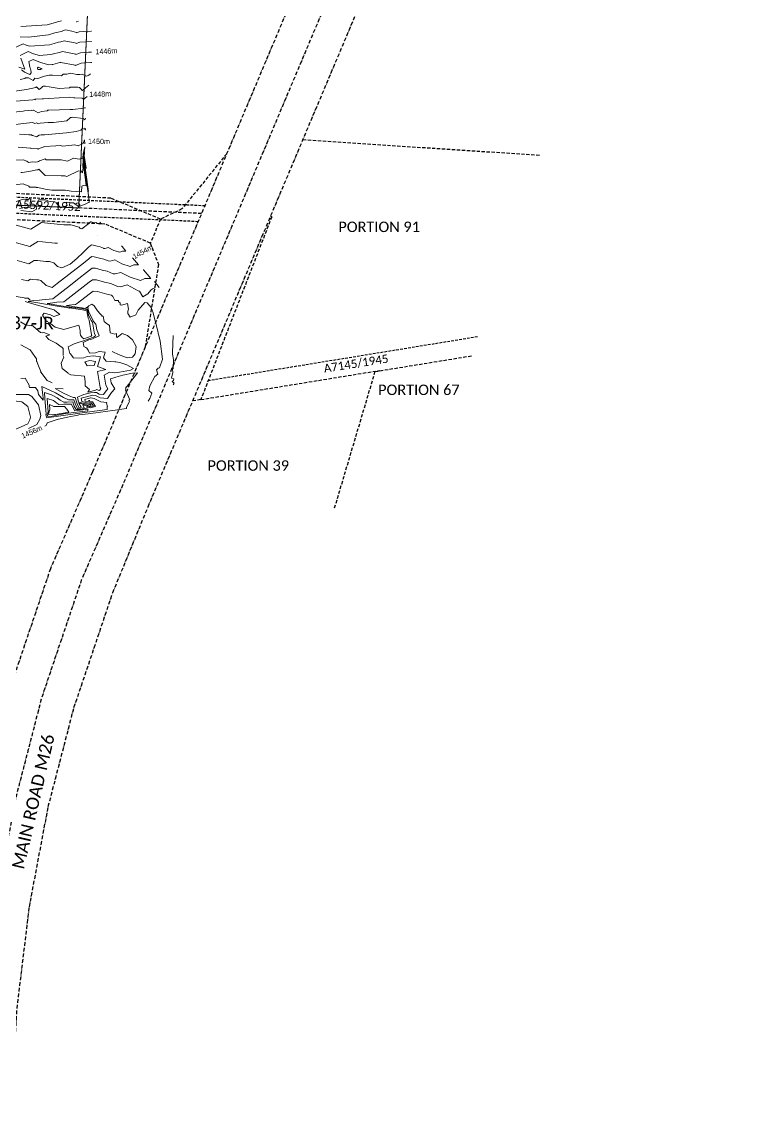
# Model space of a CAD drawing. Header units: metres. Extents: x 5688 to 19740, y -52 to 3406.
# Drawn here: x 8461 to 9155, y 399 to 1435 of the extents above; entities that cross this region are included whole.
import ezdxf
from ezdxf.enums import TextEntityAlignment as Align

# ---------------------------------------------------------------- set-up
doc = ezdxf.new("R2010")
doc.units = ezdxf.units.M
for name, pattern in [('ACAD_ISO10W100', [18, 12, -3, 0, -3]), ('DASHED', [19.05, 12.7, -6.35]), ('HIDDEN', [9.525, 6.35, -3.175])]:
    doc.linetypes.add(name, pattern=pattern)
for name, color, linetype in [('CENTRELINES', 7, 'Continuous'), ('Contours', 7, 'Continuous'), ('DORPNAAM', 7, 'Continuous'), ('ERFNOMMER', 7, 'Continuous'), ('LINES', 7, 'Continuous'), ('PWV_RESERVES', 7, 'Continuous'), ('SERV', 7, 'Continuous'), ('SITE', 7, 'Continuous'), ('STRAATNAME', 7, 'Continuous')]:
    doc.layers.add(name, color=color, linetype=linetype)
doc.styles.add('CALIBRII', font='calibri.ttf')
doc.styles.add('MM-STANDARD', font='', dxfattribs={"height": 1})
doc.styles.add('Text_Style_1', font='calibri.ttf')
doc.styles.get('MM-STANDARD').set_extended_font_data('MM-STANDARD')

# ---------------------------------------------------------------- blocks, each defined once
blk = doc.blocks.new('CONTOURS-CG')
at = {"layer": 'Contours', "color": 253, "lineweight": 9, "true_color": 0xa1a3a5}
for points, elevation in [([(32330.8, 253.3), (32329.2, 252.7), (32329, 253.2)], 1444.5), ([(32314.4, 253.6), (32310.7, 252.7), (32308.6, 252.2), (32300.7, 250), (32275.6, 248.2)], 1444.5), ([(32343.2, 233.9), (32343, 233.9), (32338.1, 233.6), (32332.1, 233.2), (32328.5, 231.9), (32328.4, 232.2), (32325.5, 233), (32316.9, 234.7), (32313.8, 233.7), (32311.7, 233.2), (32307.4, 232.1), (32303.1, 230.9), (32284.2, 229.5), (32280.8, 230.5), (32277.7, 231.7), (32269, 227.5)], 1445.5), ([(32343.4, 213.7), (32343.4, 213.7), (32342.7, 213.7), (32333.4, 213.2), (32327.8, 211.1), (32327.8, 211.1), (32327.5, 211.2), (32313.9, 214), (32313.2, 213.8), (32312.8, 213.7), (32306.2, 212), (32305.5, 211.8), (32302.5, 211.6), (32294.5, 213.8), (32287.4, 216.8), (32283.1, 214.7), (32284.3, 209.3), (32284.4, 208.7), (32284.9, 207.5), (32285.2, 206.7), (32285.3, 203.9), (32284.2, 202.3), (32279.2, 204.5), (32277.1, 206.2), (32276.3, 206.7)], 1446.5), ([(32340.7, 192.2), (32337.4, 189.6), (32334.5, 187.1), (32334, 187.4), (32333.2, 188.3), (32331.8, 190), (32331.8, 190), (32330.2, 190.2), (32322.7, 190.3), (32322.4, 190), (32322.1, 189.7), (32322.1, 189.7), (32312.4, 189.1), (32302.8, 190.5), (32299.2, 191.2), (32297.5, 191.3), (32297.2, 191.3), (32296.8, 191.2), (32296.2, 191), (32295.7, 190), (32293.2, 188), (32291.6, 189.5), (32290.6, 190.4), (32290, 190), (32280.9, 187.9), (32261, 185.1)], 1447.5), ([(32337.5, 170.5), (32337.4, 170.4), (32337.3, 170.3), (32337.2, 170.4), (32336.5, 170.4), (32335.9, 170.1), (32325.2, 168.9), (32322.7, 168.8), (32302.5, 168.3), (32301.5, 168.2), (32300.8, 167.5), (32295.3, 167), (32292.1, 165.8), (32287.7, 168.1), (32287.7, 168.1), (32287.6, 168), (32287.4, 168.1), (32286, 168), (32286.1, 168.3), (32279.2, 167.5), (32277.9, 167.2), (32277.8, 167.2), (32256.4, 165)], 1448.5), ([(32337.5, 149.2), (32337.3, 151.1), (32336.5, 150), (32334.5, 150.8), (32332.9, 148.9), (32328.4, 147.7), (32319.2, 146.4), (32298.2, 144.7), (32295, 144.5), (32293.4, 144.4), (32293, 144.2), (32290.5, 142.7), (32287.1, 143.9), (32286.5, 144), (32285.8, 144.5), (32283.2, 144.5), (32274.4, 145.1)], 1449.5), ([(32343.2, 243.9), (32342.9, 243.9), (32335.8, 243.5), (32331.5, 243.3), (32328.8, 242.3), (32328.7, 242.7), (32324.5, 243.8), (32318.4, 245.1), (32314.1, 243.6), (32311.2, 242.9), (32308, 242.1), (32301.9, 240.4), (32282.8, 238.1), (32275, 238.5)], 1445), ([(32343.3, 223.8), (32343.2, 223.8), (32340.4, 223.6), (32332.7, 223.2), (32328.1, 221.5), (32328.1, 221.7), (32326.5, 222.1), (32315.4, 224.4), (32313.5, 223.7), (32312.3, 223.4), (32306.8, 222.1), (32304.3, 221.4), (32293.3, 220.6), (32287.6, 222.1), (32282.6, 224.3), (32274.9, 220.5)], 1446), ([(32275.4, 218), (32278.5, 210.1), (32279.5, 207.5), (32273.6, 209.4)], 1446), ([(32336.7, 133.2), (32335.2, 126.6), (32335, 122), (32331.4, 121.3), (32326.1, 122.1), (32326.1, 122.1), (32320.2, 119.3), (32320.2, 119.3), (32314.1, 120.8), (32301.8, 120.7), (32299.8, 120.7), (32299, 121.5), (32293.4, 119.6), (32292.6, 119.1), (32291.4, 118.7), (32289.2, 118.3), (32286.5, 118.7), (32286.5, 118.7), (32284.9, 118.4), (32282.8, 118.1), (32281.2, 119.5), (32277.7, 120.5), (32261.6, 120)], 1450.5), ([(32342.3, 203.1), (32342.3, 203.1), (32340.6, 201.7), (32338.5, 200.9), (32334.3, 202.8), (32332, 202.5), (32330.1, 202.5), (32329.2, 202.3), (32323.2, 203.5), (32323.2, 203.5), (32319.7, 202.6), (32316, 202.7), (32314.6, 201.2), (32314.6, 201.2), (32305.8, 201.7), (32302.6, 201.7), (32298.2, 200.9), (32291.9, 198.5), (32291.9, 198.5), (32288.9, 198.8), (32287.5, 196.7), (32282.8, 199.2), (32280, 199.1), (32279.4, 198.6), (32274.9, 197.6)], 1447), ([(32336.6, 130.8), (32335.6, 126.6), (32335.3, 117), (32335.5, 115.1), (32337.5, 101.5), (32338.2, 95.7), (32335.1, 96), (32334.1, 95.4), (32333.6, 89.9), (32331.6, 90.7), (32329.1, 90.3), (32323.7, 90.7), (32317.9, 91.6), (32317.9, 91.6), (32305.2, 91.7), (32298.9, 92.6), (32291.9, 94.3), (32291.8, 94.3), (32290.1, 94.3), (32290.1, 94.4), (32285.1, 94.4), (32284.1, 94.5), (32283.8, 94.5), (32283.1, 95.5), (32277.7, 97.8), (32263.8, 96.1)], 1451.5), ([(32339.1, 181.4), (32337.4, 180), (32335.9, 178.7), (32334.2, 179.6), (32327.3, 180.1), (32326.3, 180), (32322.1, 180.5), (32302.5, 179.5), (32297.1, 179.1), (32296.1, 179.1), (32289.6, 178.8), (32288.9, 178.2), (32288.6, 178.6), (32286.9, 178.2), (32266.6, 176.4)], 1448), ([(32263.9, 60.1), (32285.1, 54.4), (32295.4, 60.5), (32301.1, 60), (32316.6, 58.5), (32316.7, 58.5), (32323.5, 58.5), (32323.5, 58.5), (32331.3, 56.1), (32332.4, 55), (32333.8, 54.6), (32340.5, 59.6), (32341.6, 60.7), (32341.8, 60.9), (32342.3, 61.2), (32342.9, 61.2), (32344, 60.9), (32344.9, 60.7), (32345.9, 60.3), (32346.3, 60.2), (32347.3, 60.5), (32348.8, 59.7), (32350.6, 59.1), (32351.4, 59.5), (32352.4, 59.5), (32351.1, 61)], 1452.5), ([(32337.6, 160.5), (32337.6, 160.5), (32336.8, 158.8), (32335.1, 160.1), (32324.8, 161.4), (32324.2, 161.3), (32323.1, 161.3), (32319.5, 158), (32306.8, 156.3), (32301.7, 156.4), (32294.1, 155.7), (32292.6, 155.1), (32290.5, 156.2), (32290.5, 156.2), (32289, 155.3), (32286.6, 156.4), (32280.9, 155.9), (32267.6, 154.2)], 1449), ([(32272.1, 24.2), (32283.1, 21.2), (32288.4, 24.4), (32291.4, 24.2), (32299.4, 23.3), (32302.9, 23.3), (32307, 22.1), (32310.6, 18.6), (32314.9, 17.2), (32322.8, 20.7), (32329.2, 26.2), (32335.3, 31.9), (32340.7, 37.3), (32341.5, 37.9), (32343.1, 39.1), (32344.9, 39), (32348.6, 38), (32351.6, 37.3), (32354.8, 36), (32354.8, 35.9), (32356.1, 35.8), (32357.2, 36.1), (32359.3, 36.7), (32359.3, 36.7), (32364.5, 33.9), (32370.4, 32.1), (32372.8, 33.2), (32376.2, 33.2), (32372.7, 37.5), (32372, 38.2)], 1453.5), ([(32336.8, 136.1), (32336.4, 139.9), (32335.2, 136.2), (32330.3, 133.9), (32327.2, 135.1), (32315.9, 133.7), (32313.2, 134.3), (32308.9, 134.1), (32298.6, 133.5), (32292.4, 131.1), (32292.1, 130.9), (32291.7, 131.1), (32285.2, 131.6), (32285.2, 131.6), (32285, 131.8), (32272.9, 132.8)], 1450), ([(32336.7, 132), (32335.4, 126.6), (32334.9, 114.4), (32335.3, 111.7), (32334.8, 111.7), (32334.5, 108.2), (32333.5, 109.7), (32330.8, 110.1), (32319.5, 104.8), (32319.5, 104.8), (32317.7, 105.2), (32314.1, 105.2), (32298.8, 105.6), (32292.9, 111.6), (32292.9, 111.6), (32291.8, 111.1), (32291.4, 111.1), (32291, 111.1), (32283.1, 109.4), (32276.7, 108.5), (32275.7, 108.6)], 1451), ([(32336.6, 129.6), (32335.9, 126.6), (32335.6, 119.6), (32336.1, 116), (32337.3, 108.4), (32340.4, 86.4), (32341.1, 79.8), (32340.4, 79.8), (32337.9, 78.4), (32332.4, 76.2), (32330.7, 75.9), (32326.1, 79.5), (32319.4, 80.2), (32319.3, 79.4), (32320, 76.8), (32314, 74.8), (32310.5, 77.8), (32310.9, 79.6), (32308.8, 80.1), (32308.8, 80.1), (32302, 81.2), (32302, 81.2), (32299.5, 82.2), (32299.5, 82.2), (32297.5, 82.4), (32292.5, 82.4), (32289.9, 77), (32290.5, 74.3), (32290.4, 73.5), (32286.1, 71), (32275.5, 72.1)], 1452), ([(32274.2, 74.1), (32280.1, 75.3), (32280.9, 75), (32284.5, 75.4), (32284.4, 79.2), (32285.2, 82.6), (32283.7, 83.6), (32282.5, 82.8), (32280.3, 82.6), (32277.8, 82.9), (32268.3, 79.7)], 1452), ([(32284.6, -13.7), (32282.6, -11.9), (32282.4, -11.8), (32282.1, -11.8), (32281.6, -11.7), (32281.4, -11.7), (32281.3, -11.8), (32281.3, -11.8), (32281.1, -11.9), (32280.3, -11.7), (32279.5, -11.7), (32278.6, -11.6), (32257.6, -8.1)], 1454.5), ([(32291.4, 208.8), (32291.7, 207.3), (32293.2, 207.1), (32294.3, 207.1), (32294.6, 207.4), (32296.1, 207.7), (32292.3, 209.3), (32291.4, 208.8)], 1447), ([(32268, 42.1), (32284.1, 37.8), (32291.9, 42.4), (32296.2, 42.1), (32308, 40.9), (32308, 40.9), (32310.5, 40.9)], 1453), ([(32290.5, -69.9), (32289.1, -67.8), (32284.6, -61.3), (32284.6, -61.3), (32275.7, -56.4)], 1455.5), ([(32382.5, 26.8), (32382.5, 26.8), (32388.1, 20.1), (32383.6, 20.1), (32380.3, 18.6), (32380.3, 18.6), (32372.3, 21), (32365.4, 24.8), (32361, 23.6), (32359.3, 23.8), (32355, 25.6), (32350.9, 26.5), (32345.9, 27.9), (32343.5, 28), (32341.4, 26.4), (32340.3, 25.6), (32332.6, 19.5), (32310.3, 2.2), (32305.5, -1.5), (32299.7, 0.4), (32294.8, 5.1), (32294.8, 5.1), (32292.6, 5.8), (32290.8, 5.8), (32286.5, 6.2), (32284.9, 6.3), (32282.1, 4.7), (32282.1, 4.7), (32276.2, 6.2)], 1454), ([(32282.8, -136.5), (32291, -132.9), (32293.6, -127.7), (32294.7, -124.3), (32292.6, -113.9), (32286, -105.9), (32283, -104.2), (32268.3, -104.1)], 1456.5), ([(32316, -66.5), (32316.2, -60.1), (32315.2, -59), (32309.4, -55), (32302.3, -51.4), (32302.3, -51.4), (32299.5, -48.3), (32303.3, -46.8), (32297.7, -44.8), (32295.9, -45), (32294.5, -44.7), (32285.7, -37.4), (32285.6, -38.4), (32280.1, -37.3), (32275.3, -34.6)], 1455), ([(32267.1, -138.8), (32282.2, -132.1), (32284.1, -128.3), (32284.9, -125.8), (32282.2, -115.7), (32276.4, -111.1), (32269, -110.2)], 1457), ([(32298.4, -134.3), (32299.7, -133.7), (32300.9, -131.4), (32300.9, -131.3), (32310.4, -127.9), (32320.2, -125.7), (32330.1, -123.8), (32331, -123.6), (32334.6, -123.1), (32342.6, -122.1), (32365.8, -119.1), (32376.7, -117.5), (32376.7, -116.2), (32379.5, -110.8), (32379.5, -110.8), (32379, -109.5), (32380, -109.1), (32378.7, -106.3), (32375.6, -99.8), (32376.1, -99.1), (32376, -98.6), (32375.8, -98), (32375.8, -98), (32378.7, -94.6), (32387.2, -83.3), (32382.5, -83.5), (32373.3, -85.6), (32366.5, -87.4), (32362.6, -88.6), (32361.4, -89.2), (32362.1, -92.8), (32365.4, -98.7), (32362.4, -102.1), (32358.4, -108), (32351.4, -107.4), (32346.9, -105), (32344.5, -104.6), (32333.2, -107.6), (32334, -110.9), (32340.2, -112.2), (32341.1, -112.3), (32343.3, -112.3), (32345, -115.1), (32341.7, -116), (32334.8, -114.1), (32336.3, -116.7), (32330.2, -117.6), (32329.9, -117.5), (32328.8, -115.5), (32327.6, -112.6), (32326.4, -109.1), (32323.3, -109.1), (32321.3, -109.2), (32316.5, -106.8), (32308.7, -102.6), (32295.8, -96.5), (32296.2, -102.1), (32296.2, -102.2), (32296.8, -107.3), (32296.8, -109.5), (32292.6, -103.9), (32291.7, -100.7), (32289.7, -97.3), (32283.8, -97.3), (32283.8, -97.3), (32283.6, -96.3), (32283.6, -96.3), (32283.5, -95.1), (32279.8, -88.4), (32275.4, -88.8)], 1456), ([(32336.6, 128.4), (32336.1, 126.5), (32336, 122.2), (32340.4, 90.4), (32340.4, 90.4)], 1452.5), ([(32336.5, 127.3), (32336.4, 126.5), (32336.3, 124.8), (32338, 112.6), (32338, 112.5)], 1453), ([(32279.8, -14.9), (32281.7, -15.8), (32288.1, -17.6), (32307.4, -23.1), (32307.7, -23.3), (32307.7, -23.3), (32312.8, -27.5), (32307.2, -29.4), (32304.1, -27.8), (32297.9, -26.3), (32296.3, -28.1), (32299.1, -32.9), (32300.8, -34.3), (32303, -35.3), (32308.4, -39.7), (32308.4, -39.7), (32316.7, -41.7), (32331.2, -37.6), (32332.5, -42.9), (32332.3, -45.2), (32332.6, -47.1), (32334.2, -49.5), (32335.8, -50.8), (32343, -48.1), (32343.4, -47.7), (32343.2, -47.1), (32343.1, -46.8), (32341, -32.8), (32341, -32.8), (32340.7, -32.4), (32340, -31), (32338.7, -24), (32334.7, -23), (32326, -21.6), (32322, -21.2), (32321.9, -21.3), (32319.4, -20.9), (32312.2, -19.7), (32287.9, -15.8), (32282.7, -14.9), (32282.5, -14.9), (32287.9, -14.1), (32293.4, -13.6), (32295.9, -13.4), (32295.9, -13.4), (32305.8, -12.6), (32306.1, -12.3), (32323, 0.7), (32328.1, 4.8), (32341.2, 15), (32343.9, 16.9), (32346.9, 16.8), (32353.3, 15), (32358.3, 13.9), (32358.3, 13.9), (32363.8, 11.6), (32363.8, 11.6), (32366, 11.4), (32371.4, 12.8), (32371.4, 12.8), (32380.1, 8.2), (32390.2, 5.1), (32394.3, 7), (32400, 7), (32393, 15.4), (32392.9, 15.5)], 1454.5), ([(32316, -66.9), (32316, -66.9), (32316.6, -68.3), (32314.1, -73.9), (32315.2, -79.2), (32320.4, -83.2), (32321, -83.9), (32323.5, -85.1), (32336.6, -86.4), (32337.1, -91.9), (32337, -92.3), (32337.2, -95.6), (32341.3, -99.4), (32339.7, -101.8), (32346.1, -100.2), (32347, -99.8), (32348.4, -99.4), (32348.8, -99.5), (32349.7, -99.9), (32351, -100.1), (32351.7, -99), (32352.2, -98.3), (32351.6, -97.3), (32349, -82), (32356.9, -80.2), (32348.9, -77.4), (32351.7, -67.9), (32345.2, -66.9), (32339.1, -67.8), (32335.8, -68.8), (32326, -69.4), (32326, -69.4), (32325.7, -68.7), (32323, -65), (32322.6, -64.8), (32321, -58.5), (32326.7, -55.5), (32332.4, -53.6), (32333.5, -53.3), (32345.2, -49.1), (32347, -47.8), (32346.2, -45.7), (32345.6, -44.5), (32344.2, -34.8), (32344.2, -34.8), (32342.9, -33.3), (32340.3, -27.9), (32339.4, -23.1), (32333.8, -21.8), (32328.1, -21.2), (32327.9, -21.2), (32324.3, -20.7), (32313.8, -19), (32302.7, -17.1), (32300.9, -16.8), (32306.3, -16.2), (32310, -15.8), (32310.1, -15.8), (32316.8, -15.3), (32318, -14.5), (32341, 3.5), (32344.3, 5.8), (32348, 5.7), (32355.6, 3.5), (32361.6, 2.2), (32361.7, 2.2), (32368.2, -0.6), (32368.2, -0.6), (32370.9, -0.9), (32377.5, 0.9), (32377.5, 0.9), (32387.9, -4.7), (32389.2, -5.1), (32392.5, -10.5), (32397.3, -7.7), (32399.9, -4.2), (32401.5, -2.9), (32404.3, -1.9)], 1455), ([(32403.4, 4.1), (32408.1, -1.5)], 1455), ([(32316, -98.6), (32308.4, -98.3), (32315.8, -102.4), (32321.7, -105.2), (32325.1, -106.7), (32325.9, -107), (32326.5, -107), (32327.5, -107), (32329.2, -111.9), (32330.8, -115.9), (32331.2, -116.5), (32333.3, -116.3), (32331.1, -112.3), (32338.1, -114.1), (32339.7, -114.6), (32341.6, -115.1), (32341.6, -115.1), (32343, -114.7), (32342.3, -113.5), (32341.3, -113.5), (32330.9, -111.4), (32329.7, -106.5), (32335.9, -104.1), (32342.2, -102.6), (32346.1, -102), (32346.5, -102), (32347.9, -102.3), (32350.5, -103.7), (32350.5, -103.7), (32354.7, -104), (32357.1, -100.6), (32358.8, -98.5), (32356.8, -95), (32355.2, -85.6), (32360.4, -82.6), (32365.7, -83.2), (32369.9, -82.8), (32380.5, -80.6), (32383.4, -79.2), (32377, -75.5), (32370.4, -73.5), (32366.4, -72.8), (32365.4, -72.8), (32357.4, -72), (32354.7, -69.1), (32356.4, -63.5), (32350.5, -62.8), (32347.1, -64.1), (32341.4, -64.4), (32340.1, -61.6), (32338.6, -59.6), (32337.7, -59.1), (32336, -58.1), (32336, -58.1), (32335.1, -54.3), (32340.7, -51.6), (32342.5, -51.3), (32350.5, -48), (32349.2, -44.3), (32348.2, -42.2), (32347.4, -36.7), (32347.4, -36.7), (32345.1, -34.1), (32340.6, -24.8), (32340.1, -22.2), (32334.3, -21.1), (32333.9, -21.2), (32327.4, -20.2), (32319.3, -18.8), (32324.3, -18.2), (32327.9, -17.9), (32329.8, -16.6), (32340.9, -8), (32344.7, -5.2), (32349, -5.4), (32357.9, -7.9), (32362.3, -8.9), (32363.5, -10.1), (32365.7, -14), (32368.9, -14.1), (32368.9, -14.1), (32369.2, -15.4), (32369.7, -15.8), (32369.7, -15.8), (32370.5, -16.4), (32370.6, -17.2), (32370.7, -18.2), (32370.7, -18.3), (32371.8, -18.5), (32377.8, -16.8), (32378.5, -22.3), (32378, -24.2), (32378, -26.4), (32380.2, -30), (32385.6, -27.9), (32388, -23.4), (32394.3, -16.1), (32396.4, -16.4), (32400.3, -20.7), (32402.1, -25.9), (32403.6, -31.2), (32404.8, -35.8), (32408.8, -52.9), (32411.3, -70.2), (32408.3, -78.5), (32407.1, -79), (32405.4, -80.5), (32406.7, -84.6), (32406.7, -84.6), (32403.7, -86.9), (32399.2, -95.6), (32398.2, -100.1), (32401, -102.8), (32401, -102.8), (32399.1, -108), (32397.5, -110.6), (32397.5, -110.6)], 1455.5), ([(32340.8, -21.3), (32340.8, -21.3), (32337.7, -20.7), (32338.4, -20.7), (32339, -20.6), (32340.8, -19.3), (32343.5, -17.4), (32345.7, -19.3), (32348.9, -23.9), (32351.6, -26.9), (32352.7, -28), (32353.3, -29.1), (32354.3, -29.1), (32355.3, -34), (32357.4, -35.7), (32360.5, -38), (32361.2, -45.1), (32361.2, -45.1), (32365.5, -46.2), (32367.3, -45.7), (32367.3, -48.4), (32367.9, -49.5), (32372.6, -45.6), (32377.6, -47.6), (32382.4, -51.7), (32386, -58.1), (32385, -65.2), (32382.5, -68.4), (32377.4, -68.8), (32369.2, -65.9), (32363.6, -63.1), (32363.1, -62.8)], 1456), ([(32421.5, -94.9), (32422.3, -93.2), (32420.5, -91.6), (32421.7, -90.8), (32422, -89.2), (32419.7, -88.5), (32419.7, -88.5), (32421.1, -83), (32420.7, -79.9), (32421.5, -79.2), (32421.7, -70.4), (32420.8, -65.3), (32420.7, -64), (32421.3, -47.6)], 1455), ([(32290.5, -69.9), (32290.7, -72.2), (32290.8, -72.3), (32290.8, -72.4), (32292.4, -76.7), (32294.6, -81.9), (32294.5, -82.2), (32294.5, -82.5), (32294.8, -82.7), (32300.8, -90.5), (32300.8, -90.5), (32305.7, -92.8)], 1455.5), ([(32339.2, -76.5), (32345.8, -76.3), (32347, -72.3), (32341.5, -71.4), (32336.9, -72.9), (32339.2, -76.5)], 1454.5), ([(32358.2, -118.5), (32336.4, -121.4), (32307.3, -125.3), (32302.2, -126.2), (32302.2, -126.2), (32300.5, -126.3), (32299.5, -123.5), (32299.8, -122.7), (32299.5, -119.4), (32298.4, -107.5), (32298.2, -102.2), (32304.9, -104.3), (32310.2, -107.4), (32313.1, -109.6), (32313.2, -109.6), (32316.6, -111.3), (32320, -111.3), (32325.2, -111.2), (32326, -113.4), (32326.7, -115.2), (32328.6, -118.5), (32332.8, -118.3), (32339.2, -117.2), (32338.6, -116), (32341.8, -116.9), (32346.9, -115.5), (32344.3, -111), (32340.8, -111.1), (32337.2, -110.4), (32336.8, -108.7), (32342.1, -107.2), (32342.6, -107.1), (32345.9, -107.8), (32352.2, -111.2), (32352.2, -111.2), (32358, -111.7), (32357.6, -112.4), (32358.5, -115.4), (32358.5, -115.4), (32358.3, -115.7), (32358.2, -115.8), (32358.2, -118.5)], 1456.5), ([(32339.8, -119.6), (32318.3, -122.4), (32305.5, -124.7), (32305.5, -124.7), (32301.4, -125), (32300.7, -123.1), (32301.6, -120.5), (32300.6, -107.9), (32306.7, -109.9), (32309.9, -112.5), (32312, -113.5), (32316.8, -113.4), (32324.1, -113.3), (32324.4, -114.2), (32324.7, -114.9), (32327.2, -119.6), (32340, -118), (32339.8, -118.4), (32339.8, -119.6)], 1457), ([(32308.8, -123.2), (32321.6, -120.9), (32319.5, -118.2), (32317.4, -115.5), (32313.5, -115.6), (32307.3, -115.7), (32303, -113.5), (32303.4, -118.3), (32301.9, -122.6), (32301.9, -122.7), (32302.3, -123.6), (32307.8, -123.3), (32308.8, -123.2)], 1457.5), ([(32340.3, -109.8), (32340.4, -109.9), (32340.6, -109.9), (32341.6, -109.9), (32340.7, -109.7), (32340.3, -109.8)], 1457)]:
    blk.add_lwpolyline(points, dxfattribs=dict(at, elevation=elevation))
at = {"layer": 'Contours', "color": 253, "lineweight": 0, "true_color": 0xa1a3a5}
for points, elevation in [([(32349.3, 48.6), (32349.3, 48.6)], 1453), ([(32344.1, -28.3), (32344.1, -28.3)], 1456)]:
    blk.add_lwpolyline(points, dxfattribs=dict(at, elevation=elevation))
at = {"layer": 'Contours', "color": 253, "true_color": 0xa1a3a5, "style": 'MM-STANDARD', "width": 0.9}
for s, rotation, p in [('1446m', 3.3697, (32357.4, 224.7, 1446.7)), ('1448m', 2.0204, (32351.5, 183.6, 1446.7)), ('1450m', 359.7257, (32350.4, 138.3, 1451.4)), ('1454m', 29.0963, (32392.4, 32.6, 1452.1)), ('1456m', 23.9168, (32286, -139.8, 1458.4))]:
    blk.add_text(s, height=5, rotation=rotation, dxfattribs=at).set_placement(p, align=Align.MIDDLE)

msp = doc.modelspace()

# ---------------------------------------------------------------- linework, layer by layer
at = {"layer": 'CENTRELINES', "color": 251, "linetype": 'ACAD_ISO10W100', "ltscale": 0.3, "true_color": 0x636466, "flags": 128}
msp.add_lwpolyline([(9121.389, 3162.307), (9125.192, 3142.126), (9135.868, 3062.78), (9146.056, 2963.58), (9154.981, 2749.281), (9141.158, 2584.353), (9120.496, 2445.944), (9090.231, 2309.29), (9050.461, 2174.989), (8997.135, 2033.909), (8860.86, 1710.44), (8827.957, 1651.575), (8765.999, 1485.201), (8558.037, 991.86), (8518.188, 900.211), (8480.225, 787.693), (8455.144, 690.894), (8436.634, 592.555), (8424.683, 492.98), (8420.386, 425.866), (8419.951, 399.383)], dxfattribs=at)
at = {"layer": 'LINES', "color": 251, "linetype": 'HIDDEN', "ltscale": 0.5, "true_color": 0x636466}
for p, q in [((8730.445, 1322.18), (8957.639, 1307.304)), ((8633.296, 1251.446), (8515.751, 1256.764)), ((8700.559, 1248.401), (8632.673, 1073.297)), ((8700.559, 1248.401), (8699.35, 1248.456)), ((8799.358, 1100.105), (8892.064, 1115.225)), ((8632.673, 1073.297), (8803.969, 1101.232)), ((8799.358, 1100.105), (8760.283, 968.556)), ((8632.673, 1073.297), (8624.94, 1072.033))]:
    msp.add_line(p, q, dxfattribs=at)
msp.add_lwpolyline([(8516.328, 1267.632), (8237.349, 1280.942), (8119.036, 1261.638), (8099.765, 1263.437), (7991.584, 1302.669), (7982.597, 1321.884), (8001.582, 1374.234), (7983.036, 1600.703), (7996.807, 1616.045), (8249.274, 1622.646, 0.06336795), (8352.201, 1638.486), (8365.853, 1642.401), (8401.467, 1652.614), (8474.442, 1673.541, -0.03671821), (8530.079, 1685.159), (8610.1, 1695.822, 0.0160308), (8624.55, 1698.221), (8665.988, 1706.473), (8690.228, 1692.918), (8714.728, 1699.845), (8766.705, 1670.78)], format="xyb", dxfattribs=at)
for points in [[(8657.45, 1308.719), (8614.628, 1255.845), (8594.05, 1246.111), (8584.298, 1222.987), (8592.119, 1202.474), (8579.319, 1123.462)], [(8594.032, 1246.067), (8546.424, 1266.145), (8516.241, 1267.585)], [(8584.317, 1223.032), (8540.806, 1241.382), (8246.56, 1255.42)]]:
    msp.add_lwpolyline(points, dxfattribs=at)
at = {"layer": 'PWV_RESERVES', "color": 251, "linetype": 'ACAD_ISO10W100', "ltscale": 0.3, "true_color": 0x636466}
for points in [[(8735.417, 1493.585), (8528.941, 1004.011), (8488.615, 911.308), (8449.845, 796.464), (8424.198, 697.549), (8405.28, 597.142), (8393.082, 495.664), (8388.67, 426.935), (8388.213, 399.383)], [(8452.215, 399.383), (8452.64, 424.304), (8456.771, 490.143), (8468.498, 587.401), (8486.645, 683.598), (8511.222, 778.404), (8548.421, 888.477), (8582.205, 970.711), (8802.286, 1492.513)]]:
    msp.add_lwpolyline(points, dxfattribs=at)
at = {"layer": 'SERV', "color": 251, "linetype": 'DASHED', "ltscale": 0.2, "true_color": 0x636466}
for p, q in [((8243.885, 1276.858), (8516.163, 1264.538)), ((8516.163, 1264.538), (8636.523, 1259.097)), ((8630.001, 1243.633), (8244.811, 1261.058)), ((8897.549, 1133.335), (8639.642, 1091.272))]:
    msp.add_line(p, q, dxfattribs=at)
at = {"layer": 'SITE', "color": 251, "linetype": 'HIDDEN', "ltscale": 0.5, "true_color": 0x636466, "const_width": 1}
msp.add_lwpolyline([(6784.004, 2963.686), (7258.675, 3190.481), (7191.925, 2565.303), (7284.521, 2199), (7363.739, 1884.614), (7754.762, 1822.518), (8737.631, 1918.897), (8922.328, 1937.1), (8838.095, 1737.26), (8800.371, 1699.993), (8778.82, 1692.551), (8766.618, 1670.73), (8772.101, 1649.437), (8761.914, 1612.824), (8530.153, 1574.947), (8515.751, 1256.764), (8244.292, 1269.046), (7913.848, 1215.042), (7872.637, 1467.487), (7207.92, 1358.849), (7024.666, 1328.899)], dxfattribs=at)

# ---------------------------------------------------------------- block references
at = {"layer": 'Contours', "color": 215, "linetype": 'Continuous', "true_color": 0xa953a0}
msp.add_blockref('CONTOURS-CG', (-23815.222, 1182.208), dxfattribs=at)

# ---------------------------------------------------------------- texts
at = {"layer": 'DORPNAAM', "color": 251, "linetype": 'Continuous', "true_color": 0x636466, "style": 'CALIBRII'}
msp.add_text('RICKALETTA 387-JR', height=12, dxfattribs=at).set_placement((8418.876, 1146.55), align=Align.MIDDLE_CENTER)
at = {"layer": 'ERFNOMMER', "color": 251, "linetype": 'Continuous', "true_color": 0x636466, "style": 'CALIBRII'}
for s, p in [('PORTION 91', (8803.39, 1238.697)), ('PORTION 67', (8841.427, 1082.631)), ('PORTION 39', (8678.091, 1010.119))]:
    msp.add_text(s, height=10, dxfattribs=at).set_placement(p, align=Align.MIDDLE_CENTER)
at = {"layer": 'SERV', "color": 251, "linetype": 'Continuous', "true_color": 0x636466, "style": 'CALIBRII'}
for s, rotation, p in [('15,74m R.O.W. Serv Vide SG Diagram  A5592/1952', 357.5, (8389.36, 1263.32, -4.5)), ('A7145/1945', 9, (8781.282, 1107.902))]:
    msp.add_text(s, height=8, rotation=rotation, dxfattribs=at).set_placement(p, align=Align.MIDDLE_CENTER)

# ---------------------------------------------------------------- next in the draw order: texts
at = {"layer": 'STRAATNAME', "color": 251, "linetype": 'Continuous', "true_color": 0x636466, "insert": (8463.273, 622.743), "char_height": 12, "attachment_point": 7, "rotation": 77, "style": 'Text_Style_1', "bg_fill": 3, "box_fill_scale": 1, "bg_fill_color": 256, "bg_fill_transparency": 0}
msp.add_mtext('MAIN ROAD M26', dxfattribs=at)

doc.saveas('drawing.dxf')
